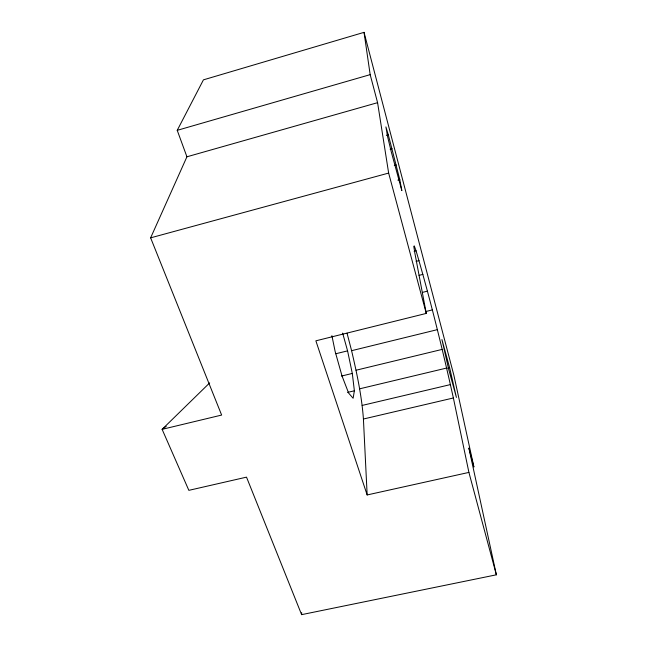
<?xml version="1.0" encoding="UTF-8"?>
<svg xmlns="http://www.w3.org/2000/svg" width="647" height="647" viewBox="0 0 647 647"><rect width="100%" height="100%" fill="white"/><g stroke="black" fill="none" stroke-linecap="round" stroke-linejoin="round"><path stroke-width="0.97" d="M301.615 614.65L246.515 477.146L188.851 490.345L162.122 429.341L221.638 415.067L150.63 237.845L186.926 156.792L177.229 130.338L203.433 79.848L364.035 32.35L453.846 375.147L473.895 467.005L468.881 448.047L496.37 574.811L301.615 614.65L301.696 612.636M342.643 333.092L347.576 350.86L352.308 373.44L354.378 390.788L353.125 398.253L348.644 393.117L342.012 375.956L335.122 351.378L331.895 335.656M209.66 382.903L162.122 429.341L166.19 426.357M177.229 130.338L370.173 74.64L364.035 32.35M186.926 156.792L377.581 102.671L370.173 74.64M386.348 135.344L388.297 134.802L399.789 179.615L401.836 190.59L391.306 151.956L387.561 136.493L385.911 126.901L388.297 134.802M390.109 149.222L392.058 148.681M394.29 165.478L396.231 164.945M150.63 237.845L388.645 173.072L377.581 102.671M397.848 180.141L399.789 179.615M414.137 251.351L416.078 250.85C430.352 299.399 442.386 348.596 453.377 397.978L468.913 472.407L496.37 574.811M416.118 261.388L419.038 260.636M419.021 275.371L422.895 274.385M422.556 292.363L427.408 291.15M425.475 311.611L432.293 309.913M416.078 250.85L414.266 245.884L413.797 246.394L414.792 252.726L426.276 313.415L315.873 340.823L367.156 494.947L468.913 472.407M335.801 353.747L347.576 350.86M367.156 494.947L363.42 419.021C361.754 395.915 356.853 373.206 351.596 350.69L437.299 329.671M356.044 370.23L442.168 349.396M341.535 376.044L352.308 373.44M359.635 388.823L446.64 368.046M447.667 368.216L449.625 367.747L456.41 397.42L448.646 369.146L441.925 339.546L449.625 367.747M347.536 392.422L354.378 390.788M362.158 405.426L450.458 384.585M363.42 419.021L453.377 397.978M388.645 173.072L426.276 313.415M347.043 333.181L351.596 350.69"/></g></svg>
